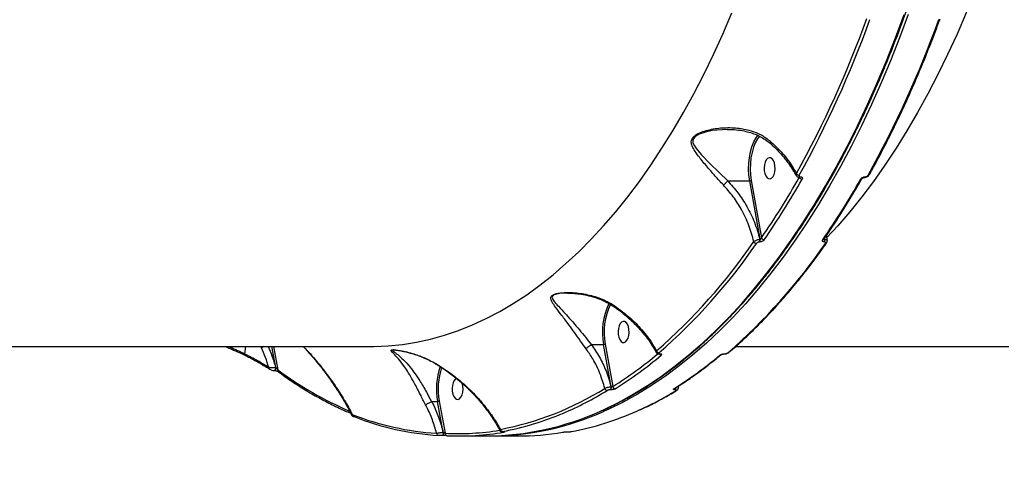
# Model space of a CAD drawing. Header units: millimetres. Extents: x -7735 to 7893, y -6545 to 6034.
# Drawn here: x 3101.2 to 3517.7, y -172.3 to 22.8 of the extents above; entities that cross this region are included whole.
import ezdxf

# ---------------------------------------------------------------- set-up
doc = ezdxf.new("R2010")
doc.units = ezdxf.units.MM
for name, color, linetype in [('DIKOM_ОБЪЕКТ', 7, 'Continuous'), ('DIKOM_РАЗМЕР_ЗОНА', 7, 'Continuous'), ('DIKOM_РАЗМЕР_ОБЪЕКТА', 7, 'Continuous')]:
    doc.layers.add(name, color=color, linetype=linetype)
doc.styles.add('style1', font='arial.ttf', dxfattribs={"width": 0.8})
doc.dimstyles.new('1-50', dxfattribs={"dimtxt": 300, "dimasz": 200, "dimexe": 100, "dimexo": 0, "dimgap": 100, "dimtad": 1, "dimtxsty": 'style1', "dimcen": 200, "dimclrd": 7, "dimclre": 7, "dimclrt": 7, "dimadec": 1, "dimazin": 2, "dimtfac": 1, "dimtmove": 0, "dimatfit": 2, "dimfxl": 0, "dimlwd": 25, "dimlwe": 18, "dimarcsym": 0})

# ---------------------------------------------------------------- blocks, each defined once
blk = doc.blocks.new('*D0')
at = {"layer": 'Defpoints', "color": 0, "transparency": 16777216}
for p in [(5893.22, 882.1), (-4595.74, 266.13), (5893.22, -5840.17)]:
    blk.add_point(p, dxfattribs=at)
at = {"layer": 'DIKOM_РАЗМЕР_ОБЪЕКТА', "color": 7, "lineweight": 18, "transparency": 16777216}
for p, q in [((5893.22, 882.1), (5893.22, -5940.17)), ((-4595.74, 266.13), (-4595.74, -5940.17))]:
    blk.add_line(p, q, dxfattribs=at)
at = {"layer": 'DIKOM_РАЗМЕР_ОБЪЕКТА', "color": 7, "lineweight": 25, "transparency": 16777216}
blk.add_line((-4395.74, -5840.17), (5693.22, -5840.17), dxfattribs=at)
at = {"layer": 'DIKOM_РАЗМЕР_ОБЪЕКТА', "color": 7, "transparency": 16777216}
for points in [[(-4395.74, -5806.84), (-4395.74, -5873.51), (-4595.74, -5840.17)], [(5693.22, -5806.84), (5693.22, -5873.51), (5893.22, -5840.17)]]:
    blk.add_solid(points, dxfattribs=at)
at = {"layer": 'DIKOM_РАЗМЕР_ОБЪЕКТА', "color": 7, "transparency": 16777216, "insert": (648.74, -5587), "char_height": 300, "attachment_point": 5, "style": 'style1'}
blk.add_mtext('10450', dxfattribs=at)
blk = doc.blocks.new('*D3')
at = {"layer": 'Defpoints', "color": 0, "transparency": 16777216}
for p in [(-6112.56, 266.13), (7893.22, 266.13), (7893.22, -6445.11)]:
    blk.add_point(p, dxfattribs=at)
at = {"layer": 'DIKOM_РАЗМЕР_ЗОНА', "color": 7, "lineweight": 18, "transparency": 16777216}
for p, q in [((-6112.56, 266.13), (-6112.56, -6545.11)), ((7893.22, 266.13), (7893.22, -6545.11))]:
    blk.add_line(p, q, dxfattribs=at)
at = {"layer": 'DIKOM_РАЗМЕР_ЗОНА', "color": 7, "lineweight": 25, "transparency": 16777216}
blk.add_line((-5912.56, -6445.11), (7693.22, -6445.11), dxfattribs=at)
at = {"layer": 'DIKOM_РАЗМЕР_ЗОНА', "color": 7, "transparency": 16777216}
for points in [[(-5912.56, -6411.77), (-5912.56, -6478.44), (-6112.56, -6445.11)], [(7693.22, -6411.77), (7693.22, -6478.44), (7893.22, -6445.11)]]:
    blk.add_solid(points, dxfattribs=at)
at = {"layer": 'DIKOM_РАЗМЕР_ЗОНА', "color": 7, "transparency": 16777216, "insert": (890.33, -6191.83), "char_height": 300, "attachment_point": 5, "style": 'style1'}
blk.add_mtext('13950', dxfattribs=at)

msp = doc.modelspace()

# ---------------------------------------------------------------- linework, layer by layer
at = {"layer": 'DIKOM_ОБЪЕКТ', "color": 7, "linetype": 'Continuous', "lineweight": 15}
for p, q in [((3413.957, -26.987), (3414.463, -26.32)), ((3401.611, -45.645), (3410.944, -45.645)), ((3415.352, -70.446), (3410.944, -45.645)), ((3411.616, -45.482), (3415.944, -69.835)), ((3432.095, -44.165), (3432.142, -44.165)), ((3432.443, -43.903), (3432.49, -43.903)), ((3459.572, -44.165), (3459.619, -44.165)), ((3459.919, -43.903), (3459.966, -43.903)), ((3415.283, -70.446), (3415.352, -70.446)), ((3442.713, -70.063), (3442.781, -70.446)), ((3442.781, -70.446), (3442.85, -70.446)), ((3442.85, -70.446), (3442.83, -69.891)), ((3415.171, -71.576), (3415.103, -71.576)), ((3442.669, -71.576), (3442.6, -71.576)), ((2988.49, -115.875), (3250.6, -115.875)), ((3196.985, -115.875), (3196.614, -118.96)), ((3203.797, -116.445), (3203.541, -115.875)), ((3209.806, -124.787), (3208.197, -115.875)), ((3208.899, -115.875), (3210.693, -125.816)), ((3343.74, -115.104), (3348.981, -115.104)), ((3352.207, -132.986), (3348.981, -115.104)), ((3349.653, -114.941), (3352.886, -132.861)), ((3405.073, -115.875), (3667.184, -115.875)), ((3196.79, -119.642), (3196.8, -119.647)), ((3372.605, -119.068), (3372.674, -119.068)), ((3372.811, -118.985), (3372.879, -118.985)), ((3400.103, -119.068), (3400.171, -119.068)), ((3400.309, -118.985), (3400.377, -118.985)), ((3209.725, -124.787), (3209.806, -124.787)), ((3209.239, -126.118), (3209.32, -126.118)), ((3352.16, -132.986), (3352.207, -132.986)), ((3380.738, -133.353), (3380.673, -132.725)), ((3351.877, -134.27), (3351.829, -134.27)), ((3379.133, -133.707), (3379.131, -133.709)), ((3379.353, -134.27), (3379.306, -134.27)), ((3275.981, -139.229), (3275.987, -139.227)), ((3275.987, -139.227), (3278.52, -139.227)), ((3280.927, -152.371), (3278.52, -139.227)), ((3279.192, -139.062), (3281.698, -152.749)), ((3280.413, -153.706), (3280.399, -153.706)), ((3280.413, -153.706), (3280.441, -153.706)), ((3280.441, -153.706), (3280.427, -153.706)), ((3280.899, -152.371), (3280.927, -152.371)), ((3287.844, -153.875), (3299.416, -153.875)), ((3301.13, -153.875), (3312.702, -153.875)), ((3306.22, -152.116), (3306.267, -152.112)), ((3306.22, -152.116), (3306.308, -152.116)), ((3306.267, -152.112), (3306.355, -152.112)), ((3306.308, -152.116), (3306.355, -152.112)), ((3333.738, -152.116), (3333.785, -152.112)), ((3333.738, -152.116), (3333.826, -152.116)), ((3333.785, -152.112), (3333.873, -152.112)), ((3333.826, -152.116), (3333.873, -152.112))]:
    msp.add_line(p, q, dxfattribs=at)
at = {"layer": 'DIKOM_ОБЪЕКТ', "color": 7, "linetype": 'Continuous', "lineweight": 15, "flags": 128}
for points in [[(3519.832, 73.456), (3516.727, 63.486), (3513.467, 53.704), (3510.054, 44.12), (3506.492, 34.743), (3502.785, 25.58), (3498.935, 16.642), (3494.947, 7.935), (3490.824, -0.531), (3486.57, -8.749), (3482.189, -16.711), (3477.685, -24.41), (3473.062, -31.839), (3468.324, -38.991), (3463.477, -45.859), (3458.523, -52.436), (3453.469, -58.717), (3448.318, -64.696), (3443.755, -69.656)], [(3250.6, -115.875), (3251.595, -115.87), (3257.594, -115.633), (3263.588, -115.042), (3269.569, -114.095), (3275.532, -112.795), (3281.473, -111.142), (3287.384, -109.139), (3293.262, -106.786), (3299.099, -104.087), (3304.892, -101.042), (3310.634, -97.657), (3316.32, -93.933), (3321.945, -89.874), (3327.504, -85.483), (3332.991, -80.766), (3338.402, -75.726), (3343.73, -70.368), (3348.973, -64.696), (3354.123, -58.717), (3359.178, -52.436), (3364.131, -45.859), (3368.979, -38.991), (3373.716, -31.839), (3378.339, -24.41), (3382.843, -16.711), (3387.225, -8.749), (3391.479, -0.531), (3395.602, 7.935), (3399.59, 16.642), (3403.439, 25.58)], [(3347.604, -143.321), (3349.441, -142.489), (3355.527, -139.499), (3361.566, -136.166), (3367.552, -132.495), (3373.481, -128.488), (3379.348, -124.149), (3385.147, -119.481), (3390.874, -114.489), (3396.524, -109.175), (3402.092, -103.546), (3407.574, -97.605), (3412.965, -91.358), (3418.26, -84.81), (3423.454, -77.966), (3428.545, -70.833), (3433.526, -63.416), (3438.395, -55.721), (3443.147, -47.755), (3447.777, -39.524), (3452.283, -31.037), (3456.66, -22.299), (3460.905, -13.318), (3465.013, -4.101), (3468.982, 5.343), (3472.808, 15.006), (3476.488, 24.881)], [(3478.203, 24.881), (3474.522, 15.006), (3470.696, 5.343), (3466.727, -4.101), (3462.619, -13.318), (3458.374, -22.299), (3453.998, -31.037), (3449.492, -39.524), (3444.861, -47.755), (3440.11, -55.721), (3435.241, -63.416), (3430.259, -70.833), (3425.169, -77.966), (3419.974, -84.81), (3414.679, -91.358), (3409.288, -97.605), (3403.807, -103.546), (3398.238, -109.175), (3392.588, -114.489), (3386.861, -119.481), (3381.062, -124.149), (3375.195, -128.488), (3369.267, -132.495), (3363.28, -136.166), (3357.242, -139.499), (3351.156, -142.489), (3349.257, -143.348)], [(3401.37, -23.796), (3395.025, -24.323), (3392.2, -24.926), (3389.466, -25.872), (3387.629, -27.017), (3387.338, -27.321), (3386.86, -28.178), (3386.8, -28.442), (3386.891, -29.575), (3387.467, -30.839), (3388.323, -32.084), (3390.308, -34.404), (3393.908, -38.125), (3397.996, -42.163), (3401.609, -45.645), (3401.609, -45.646), (3401.609, -45.646)], [(3410.944, -45.645), (3410.618, -43.203), (3410.487, -40.693), (3410.555, -38.173), (3410.82, -35.703), (3411.276, -33.34), (3411.912, -31.14), (3412.713, -29.154), (3413.661, -27.428), (3413.957, -26.987)], [(3415.095, -26.663), (3414.251, -27.818), (3413.331, -29.491), (3412.554, -31.417), (3411.938, -33.551), (3411.496, -35.842), (3411.239, -38.237), (3411.173, -40.68), (3411.3, -43.114), (3411.616, -45.482)], [(3417.404, -42.542), (3417.812, -43.549), (3418.349, -44.292), (3418.972, -44.711), (3419.631, -44.772), (3420.273, -44.47), (3420.844, -43.83), (3421.299, -42.903), (3421.601, -41.764), (3421.726, -40.507), (3421.663, -39.232), (3421.418, -38.042), (3421.01, -37.036), (3420.473, -36.293), (3419.85, -35.874), (3419.191, -35.813), (3418.55, -36.115), (3417.978, -36.755), (3417.523, -37.682), (3417.221, -38.821), (3417.096, -40.078), (3417.159, -41.353), (3417.404, -42.542)], [(3355.441, -112.002), (3355.849, -113.009), (3356.386, -113.752), (3357.01, -114.17), (3357.669, -114.231), (3358.31, -113.929), (3358.881, -113.289), (3359.336, -112.362), (3359.639, -111.224), (3359.763, -109.966), (3359.701, -108.691), (3359.456, -107.502), (3359.048, -106.495), (3358.51, -105.752), (3357.887, -105.333), (3357.228, -105.272), (3356.587, -105.574), (3356.016, -106.215), (3355.561, -107.141), (3355.258, -108.28), (3355.133, -109.538), (3355.196, -110.813), (3355.441, -112.002)], [(3209.725, -124.787), (3209.754, -125.065), (3209.741, -125.347), (3209.687, -125.611), (3209.598, -125.835), (3209.48, -126.002), (3209.343, -126.097), (3209.236, -126.118)], [(3209.806, -124.787), (3209.834, -125.065), (3209.821, -125.347), (3209.768, -125.611), (3209.679, -125.835), (3209.561, -126.002), (3209.424, -126.097), (3209.323, -126.118)], [(3207.087, -125.447), (3207.09, -125.449), (3207.129, -125.478)], [(3286.54, -129.459), (3286.126, -129.697), (3285.554, -130.337), (3285.099, -131.264), (3284.797, -132.403), (3284.672, -133.661), (3284.735, -134.936), (3284.98, -136.125)], [(3284.98, -136.125), (3285.388, -137.131), (3285.925, -137.874), (3286.548, -138.293), (3287.207, -138.354), (3287.848, -138.052), (3288.42, -137.412), (3288.875, -136.485), (3289.177, -135.347), (3289.302, -134.089), (3289.239, -132.814), (3288.994, -131.625), (3288.959, -131.509)], [(3242.819, -145.613), (3242.922, -145.644), (3243.079, -145.661)], [(3280.899, -152.371), (3280.926, -152.607), (3280.923, -152.849), (3280.89, -153.083), (3280.83, -153.294), (3280.745, -153.472), (3280.64, -153.604), (3280.523, -153.683), (3280.413, -153.706)], [(3280.927, -152.371), (3280.954, -152.607), (3280.951, -152.849), (3280.919, -153.083), (3280.858, -153.294), (3280.773, -153.472), (3280.669, -153.604), (3280.551, -153.683), (3280.441, -153.706)]]:
    msp.add_lwpolyline(points, dxfattribs=at)
at = {"layer": 'DIKOM_ОБЪЕКТ', "color": 7, "linetype": 'Continuous', "lineweight": 15}
for centre, radius, start, end in [((3034.024, 177.49), 453.689, 330.98856, 340.13035), ((3034.354, 177.28), 454.66, 330.98834, 340.13076), ((3063.6, 177.28), 454.66, 330.98834, 340.13076), ((3491.271, 23.274), 0.527, 261.65022, 327.17772), ((3410.959, -44.242), 1.404, 269.37762, 297.90324), ((3133.776, 124.579), 342.659, 325.43323, 330.49601), ((3134.231, 124.264), 343.52, 325.43343, 330.49558), ((3432.009, -41.788), 1.437, 211.63494, 268.17145), ((3433.243, -43.504), 1.413, 208.39147, 268.38739), ((3432.046, -43.739), 0.43, 277.47231, 337.48362), ((3432.097, -43.742), 0.425, 275.61584, 337.71734), ((3159.197, 124.194), 343.391, 325.43288, 330.49691), ((3458.113, -44.347), 0.571, 264.77591, 325.67549), ((3459.525, -43.741), 0.426, 275.77504, 337.63419), ((3459.572, -43.741), 0.427, 276.33684, 337.63995), ((3461.261, -42.655), 0.572, 264.84868, 325.67996), ((3413.704, -70.773), 1.613, 330.14454, 11.71026), ((3413.773, -70.773), 1.612, 330.12302, 11.70821), ((3417.163, -69.311), 1.326, 203.2414, 267.67887), ((3442.004, -70.033), 0.604, 266.49876, 322.24661), ((3441.203, -70.773), 1.612, 330.12302, 11.70821), ((3441.269, -70.773), 1.614, 330.14548, 11.68575), ((3210.896, 67.024), 244.737, 310.98472, 325.54476), ((3211.583, 66.587), 245.285, 310.98491, 325.54457), ((3240.83, 66.587), 245.285, 310.98491, 325.54457), ((3413.895, -70.858), 1.33, 205.95597, 267.49924), ((3443.123, -71.589), 0.599, 266.2265, 322.32836), ((3376.174, -109.75), 27.715, 154.22287, 191.13979), ((3375.972, -109.75), 26.826, 154.015, 191.15697), ((3208.826, -124.131), 9.185, 115.97911, 123.1946), ((3197.213, -119.169), 0.634, 160.80725, 228.15616), ((3261.384, 13.359), 172.49, 302.03786, 309.88656), ((3262.054, 12.941), 173.126, 302.04055, 310.03566), ((3372.532, -117.41), 1.166, 195.6575, 266.23961), ((3373.478, -118.491), 1.122, 210.46881, 266.9981), ((3372.597, -118.752), 0.317, 273.30418, 312.55452), ((3372.667, -118.754), 0.314, 270.29334, 312.65833), ((3286.926, 12.922), 173.102, 302.04, 310.03621), ((3398.29, -118.938), 0.673, 268.96914, 309.88374), ((3400.096, -118.754), 0.314, 270.50963, 312.67425), ((3400.163, -118.753), 0.316, 272.08177, 312.5809), ((3401.716, -117.906), 0.668, 268.79176, 309.77925), ((3207.591, -124.885), 0.754, 168.79931, 228.08171), ((3307.23, -133.869), 29.206, 161.0238, 190.57205), ((3307.651, -133.908), 28.923, 161.63693, 190.26639), ((3211.452, -126.013), 0.784, 165.43259, 231.03018), ((3300.294, -5.114), 150.323, 233.41235, 246.83395), ((3350.867, -133.337), 1.34, 315.90991, 15.20347), ((3350.914, -133.337), 1.34, 315.91644, 15.2169), ((3353.985, -132.707), 1.109, 187.97723, 265.64786), ((3280.423, -22.878), 130.565, 280.9187, 301.93007), ((3275.847, -12.82), 142.803, 293.10784, 301.50594), ((3350.555, -133.476), 1.099, 191.12607, 265.77925), ((3304.685, -12.079), 143.649, 293.98515, 301.49041), ((3378.765, -133.119), 0.694, 269.41821, 301.65106), ((3378.554, -133.448), 1.114, 312.48007, 4.09266), ((3378.592, -133.441), 1.125, 312.57471, 5.19003), ((3379.727, -133.875), 0.697, 269.49297, 301.23476), ((3243.152, -144.844), 0.838, 173.75661, 246.58942), ((3285.588, -35.149), 117.836, 248.45683, 266.36142), ((3286.444, -35.816), 118.095, 248.45673, 266.36136), ((3298.761, -35.594), 118.282, 270.31749, 294.38988), ((3300.576, -36.016), 117.856, 269.85261, 294.39689), ((3283.499, -31.116), 122.972, 280.56866, 293.17431), ((3312.498, -30.223), 123.895, 280.6053, 294.09477), ((3279.016, -152.769), 0.907, 178.61158, 265.78532), ((3282.617, -152.829), 0.923, 175.04193, 265.33576), ((3286.981, -41.056), 111.818, 267.29164, 279.1856), ((3287.838, -41.728), 112.146, 267.29337, 279.67591), ((3306.131, -151.027), 0.978, 183.07766, 265.48223), ((3306.695, -151.475), 0.803, 234.78902, 269.39732), ((3312.66, -41.379), 112.495, 270.02155, 279.6641)]:
    msp.add_arc(centre, radius, start, end, dxfattribs=at)
for points, knots in [([(3347.892, -143.228), (3348.451, -142.99), (3350.948, -141.925), (3355.345, -139.724), (3361.078, -136.62), (3366.761, -133.188), (3372.395, -129.462), (3377.973, -125.436), (3383.493, -121.116), (3388.948, -116.503), (3394.336, -111.602), (3399.652, -106.417), (3404.892, -100.951), (3410.053, -95.208), (3415.129, -89.193), (3420.118, -82.912), (3425.016, -76.367), (3429.819, -69.565), (3434.522, -62.51), (3439.125, -55.208), (3443.621, -47.664), (3448.008, -39.885), (3452.284, -31.876), (3456.443, -23.643), (3460.485, -15.192), (3464.405, -6.529), (3468.201, 2.338), (3471.869, 11.403), (3475.408, 20.66), (3478.814, 30.101), (3482.085, 39.719), (3485.219, 49.507), (3488.213, 59.458), (3491.065, 69.564), (3493.772, 79.818), (3496.334, 90.212), (3498.748, 100.738), (3501.012, 111.388), (3503.124, 122.154), (3505.083, 133.029), (3506.888, 144.003), (3508.537, 155.069), (3510.029, 166.218), (3511.362, 177.443), (3512.536, 188.734), (3513.55, 200.083), (3514.403, 211.482), (3515.096, 222.922), (3515.625, 234.394), (3515.991, 245.89), (3516.18, 256.137), (3516.206, 262.55), (3516.216, 265.124)], [0, 0, 0, 0, 0.0058768, 0.0262676, 0.0466644, 0.067067, 0.0874749, 0.1078876, 0.128305, 0.148726, 0.1691503, 0.1895772, 0.2100064, 0.2304375, 0.2508696, 0.2713031, 0.291737, 0.3121714, 0.332606, 0.3530406, 0.3734749, 0.393909, 0.4143428, 0.4347759, 0.4552087, 0.4756411, 0.4960729, 0.5165039, 0.5369346, 0.5573646, 0.5777942, 0.5982231, 0.6186517, 0.6390796, 0.6595072, 0.6799343, 0.700361, 0.7207873, 0.7412133, 0.7616388, 0.7820642, 0.8024891, 0.8229139, 0.8433384, 0.8637627, 0.8841868, 0.9046108, 0.9250347, 0.9454585, 0.9658821, 0.9863058, 1, 1, 1, 1]), ([(3461.733, -42.977), (3462.498, -41.602), (3464.715, -37.614), (3468.299, -30.837), (3472.445, -22.578), (3476.471, -14.1), (3480.375, -5.411), (3484.156, 3.481), (3487.743, 12.413), (3490.233, 18.959), (3491.518, 22.455), (3491.713, 22.988)], [0, 0, 0, 0, 0.0688511, 0.1996782, 0.3305047, 0.4613287, 0.5921484, 0.7229662, 0.8537785, 0.9777042, 1, 1, 1, 1]), ([(3399.79, -47.364), (3398.622, -46.099), (3396.076, -43.343), (3392.491, -39.211), (3389.508, -35.586), (3387.626, -32.942), (3386.657, -31.173), (3386.185, -29.826), (3386.148, -28.477), (3386.628, -27.491), (3387.56, -26.473), (3389.166, -25.44), (3391.786, -24.452), (3395.741, -23.471), (3400.986, -22.906), (3406.706, -23.217), (3411.688, -24.355), (3416.002, -26.03), (3418.517, -27.925), (3419.825, -28.911)], [0, 0, 0, 0, 0.0790172, 0.1721774, 0.2680573, 0.3287283, 0.3610583, 0.3938983, 0.4223314, 0.4513187, 0.4599437, 0.498993, 0.5446049, 0.5914332, 0.6876212, 0.7865809, 0.8546774, 0.9244458, 1, 1, 1, 1]), ([(3401.579, -23.805), (3401.523, -23.798), (3401.454, -23.788), (3401.384, -23.795), (3401.37, -23.796)], [0, 0, 0, 0, 0.80696969, 1, 1, 1, 1]), ([(3401.373, -23.81), (3401.543, -23.804), (3402.871, -23.75), (3405.306, -23.939), (3408.444, -24.399), (3411.323, -25.133), (3413.944, -26.109), (3416.414, -27.389), (3418.286, -28.59), (3419.241, -29.458), (3419.528, -29.719)], [0, 0, 0, 0, 0.0258584, 0.2024517, 0.3716274, 0.5109686, 0.6584557, 0.8023925, 0.940537, 1, 1, 1, 1]), ([(3419.611, -29.63), (3419.589, -29.597), (3419.539, -29.523), (3419.631, -29.266), (3419.749, -29.039), (3419.81, -28.937), (3419.825, -28.911)], [0, 0, 0, 0, 0.3249836, 0.7217351, 0.9289383, 1, 1, 1, 1]), ([(3419.825, -28.911), (3421.363, -30.358), (3423.867, -32.714), (3426.784, -36.256), (3428.995, -39.339), (3430.182, -41.461), (3430.785, -42.542)], [0, 0, 0, 0, 0.3422227, 0.5572673, 0.7746057, 1, 1, 1, 1]), ([(3419.571, -29.668), (3419.982, -30.025), (3421.258, -31.136), (3423.216, -33.129), (3425.436, -35.621), (3427.436, -38.204), (3429.205, -40.804), (3430.169, -42.546), (3430.64, -43.397)], [0, 0, 0, 0, 0.0863188, 0.2685909, 0.45231, 0.6371312, 0.8225951, 1, 1, 1, 1]), ([(3399.79, -47.364), (3399.838, -47.327), (3399.976, -47.22), (3400.284, -46.963), (3400.722, -46.567), (3401.213, -46.084), (3401.477, -45.792), (3401.609, -45.646)], [0, 0, 0, 0, 0.0873133, 0.2536185, 0.5024203, 0.751204, 1, 1, 1, 1]), ([(3401.609, -45.646), (3401.61, -45.646), (3401.61, -45.645), (3401.611, -45.645), (3401.611, -45.645), (3401.611, -45.645)], [0, 0, 0, 0, 0.4033545, 0.8978471, 1, 1, 1, 1]), ([(3401.611, -45.645), (3403.098, -47.309), (3406.107, -50.678), (3409.922, -56.627), (3413.196, -63.245), (3414.581, -68.024), (3415.283, -70.446)], [0, 0, 0, 0, 0.2328909, 0.4712973, 0.7319739, 1, 1, 1, 1]), ([(3430.682, -43.37), (3430.679, -43.366), (3430.592, -43.269), (3430.593, -42.98), (3430.721, -42.688), (3430.785, -42.542)], [0, 0, 0, 0, 0.0192581, 0.5094547, 1, 1, 1, 1]), ([(3430.713, -43.383), (3430.774, -43.498), (3430.914, -43.761), (3431.317, -44.016), (3431.726, -44.161), (3432, -44.148), (3432.1, -44.144)], [0, 0, 0, 0, 0.2287291, 0.5240065, 0.8250082, 1, 1, 1, 1]), ([(3431.963, -43.224), (3431.93, -43.301), (3431.863, -43.453), (3431.897, -43.656), (3432.029, -43.81), (3432.225, -43.892), (3432.381, -43.9), (3432.443, -43.903)], [0, 0, 0, 0, 0.214264, 0.4283994, 0.6429287, 0.8577662, 1, 1, 1, 1]), ([(3432.139, -44.167), (3432.164, -44.167), (3432.219, -44.169), (3432.219, -44.171), (3432.219, -44.171)], [0, 0, 0, 0, 0.4409655, 1, 1, 1, 1]), ([(3432.49, -43.903), (3432.582, -43.908), (3432.814, -43.921), (3433.107, -44.042), (3433.303, -44.272), (3433.354, -44.575), (3433.253, -44.802), (3433.203, -44.916)], [0, 0, 0, 0, 0.1408222, 0.3553221, 0.570031, 0.7849722, 1, 1, 1, 1]), ([(3442.482, -70.403), (3443.315, -69.186), (3445.732, -65.658), (3449.654, -59.621), (3454.199, -52.276), (3457.13, -47.192), (3458.584, -44.669)], [0, 0, 0, 0, 0.1499018, 0.4347211, 0.7195446, 1, 1, 1, 1]), ([(3458.061, -44.916), (3458.139, -44.802), (3458.297, -44.575), (3458.69, -44.272), (3459.146, -44.042), (3459.576, -43.921), (3459.822, -43.908), (3459.919, -43.903)], [0, 0, 0, 0, 0.2150556, 0.4299576, 0.6446625, 0.8592271, 1, 1, 1, 1]), ([(3458.586, -44.666), (3458.586, -44.666), (3458.588, -44.663), (3458.626, -44.605), (3458.715, -44.515), (3458.862, -44.4), (3459.059, -44.29), (3459.269, -44.211), (3459.455, -44.169), (3459.533, -44.168), (3459.569, -44.167)], [0, 0, 0, 0, 0.018702, 0.1420389, 0.2654853, 0.4099769, 0.5679773, 0.7307262, 0.8740734, 1, 1, 1, 1]), ([(3459.618, -44.165), (3459.618, -44.165), (3459.837, -44.194), (3460.322, -44.078), (3461.014, -43.769), (3461.512, -43.365), (3461.667, -43.053), (3461.71, -42.967)], [0, 0, 0, 0, 0.0005896, 0.2706239, 0.5683498, 0.8807628, 1, 1, 1, 1]), ([(3459.966, -43.903), (3460.032, -43.9), (3460.198, -43.892), (3460.486, -43.81), (3460.791, -43.656), (3461.053, -43.453), (3461.157, -43.301), (3461.21, -43.224)], [0, 0, 0, 0, 0.14231828, 0.35706595, 0.57158694, 0.78576986, 1, 1, 1, 1]), ([(3412.699, -71.44), (3412.065, -69.139), (3410.779, -64.471), (3407.711, -58.072), (3404.069, -52.253), (3401.227, -49.006), (3399.79, -47.364)], [0, 0, 0, 0, 0.26256607, 0.53266505, 0.76364465, 1, 1, 1, 1]), ([(3412.699, -71.44), (3412.792, -71.357), (3413.001, -71.173), (3413.484, -70.903), (3414.077, -70.667), (3414.709, -70.498), (3415.092, -70.463), (3415.283, -70.446)], [0, 0, 0, 0, 0.170027, 0.3808323, 0.5867008, 0.7931189, 1, 1, 1, 1]), ([(3417.109, -70.636), (3417.042, -70.72), (3416.893, -70.907), (3416.535, -71.173), (3416.089, -71.397), (3415.61, -71.547), (3415.318, -71.567), (3415.171, -71.576)], [0, 0, 0, 0, 0.1741793, 0.3896051, 0.5958149, 0.7978185, 1, 1, 1, 1]), ([(3415.352, -70.446), (3415.392, -70.442), (3415.44, -70.437), (3415.541, -70.398), (3415.654, -70.325), (3415.788, -70.178), (3415.889, -70.008), (3415.927, -69.889), (3415.944, -69.835)], [0, 0, 0, 0, 0.1444425, 0.175551, 0.362493, 0.5709626, 0.8046722, 1, 1, 1, 1]), ([(3442.6, -71.576), (3442.528, -71.574), (3442.314, -71.565), (3442.023, -71.468), (3441.822, -71.257), (3441.785, -70.966), (3441.906, -70.746), (3441.967, -70.636)], [0, 0, 0, 0, 0.1082657, 0.3204527, 0.5430414, 0.7715505, 1, 1, 1, 1]), ([(3442.481, -70.402), (3442.477, -70.408), (3442.472, -70.415), (3442.482, -70.403), (3442.482, -70.403)], [0, 0, 0, 0, 0.9760195, 1, 1, 1, 1]), ([(3442.592, -70.367), (3442.592, -70.367), (3442.592, -70.405), (3442.657, -70.417), (3442.719, -70.442), (3442.756, -70.445), (3442.781, -70.446)], [0, 0, 0, 0, 0.0008089, 0.511861, 0.6716194, 1, 1, 1, 1]), ([(3442.85, -70.446), (3442.948, -70.453), (3443.231, -70.473), (3443.598, -70.589), (3443.847, -70.771), (3443.844, -70.922), (3443.843, -70.975)], [0, 0, 0, 0, 0.16996758, 0.48965469, 0.82333419, 1, 1, 1, 1]), ([(3443.902, -70.968), (3443.829, -70.451), (3443.719, -69.664), (3443.699, -68.89), (3443.693, -68.625)], [0, 0, 0, 0, 0.6569398, 1, 1, 1, 1]), ([(3402.143, -118.42), (3403.098, -117.598), (3405.867, -115.215), (3410.396, -111.051), (3415.705, -105.838), (3420.937, -100.34), (3426.088, -94.568), (3431.156, -88.525), (3436.134, -82.211), (3440.273, -76.659), (3442.735, -73.174), (3443.597, -71.954)], [0, 0, 0, 0, 0.0652909, 0.1892538, 0.313229, 0.4372172, 0.5612159, 0.6852229, 0.8092359, 0.9332532, 1, 1, 1, 1]), ([(3415.103, -71.576), (3415.007, -71.583), (3414.814, -71.595), (3414.499, -71.694), (3414.209, -71.84), (3413.977, -72.012), (3413.88, -72.132), (3413.837, -72.186)], [0, 0, 0, 0, 0.2039729, 0.408059, 0.613645, 0.8265674, 1, 1, 1, 1]), ([(3443.083, -72.186), (3443.123, -72.115), (3443.203, -71.972), (3443.18, -71.783), (3443.048, -71.647), (3442.858, -71.584), (3442.718, -71.578), (3442.669, -71.576)], [0, 0, 0, 0, 0.2287755, 0.4578466, 0.6785094, 0.8883531, 1, 1, 1, 1]), ([(3443.585, -71.947), (3443.622, -71.899), (3443.767, -71.715), (3443.89, -71.373), (3443.864, -71.083), (3443.854, -70.97)], [0, 0, 0, 0, 0.1750196, 0.6785307, 1, 1, 1, 1]), ([(3341.461, -116.755), (3340.695, -115.697), (3339.051, -113.426), (3336.637, -110.036), (3333.957, -106.35), (3331.179, -102.657), (3328.757, -99.53), (3327.268, -97.431), (3326.609, -96.091), (3326.453, -95.174), (3326.763, -94.566), (3327.301, -94.094), (3328.196, -93.632), (3330.212, -93.177), (3332.908, -92.964), (3336.999, -93.038), (3342.275, -93.768), (3347.372, -95.354), (3351.235, -97.157), (3352.987, -98.279), (3353.867, -98.842)], [0, 0, 0, 0, 0.059056, 0.126771, 0.1965292, 0.2899973, 0.3861939, 0.4527693, 0.486432, 0.5209069, 0.5489147, 0.5542502, 0.5800474, 0.6152133, 0.6617356, 0.7094928, 0.8061411, 0.9056041, 0.9525533, 1, 1, 1, 1]), ([(3333.626, -93.265), (3333.501, -93.261), (3332.381, -93.225), (3330.593, -93.374), (3328.599, -93.752), (3327.754, -94.17), (3327.288, -94.593), (3327.08, -95.145), (3327.381, -95.971), (3328.236, -97.191), (3329.987, -99.096), (3332.723, -101.963), (3335.755, -105.344), (3338.68, -108.79), (3341.194, -111.962), (3342.993, -114.083), (3343.734, -115.105), (3343.734, -115.106)], [0, 0, 0, 0, 0.0088797, 0.0797156, 0.1297444, 0.1653011, 0.1726458, 0.2117011, 0.2605753, 0.3113933, 0.4118194, 0.5550064, 0.7015845, 0.8051244, 0.9110694, 0.9999523, 1, 1, 1, 1]), ([(3333.626, -93.262), (3334.138, -93.265), (3335.581, -93.271), (3338.083, -93.491), (3341.157, -93.985), (3344.284, -94.761), (3347.389, -95.816), (3350.217, -97.105), (3352.346, -98.276), (3353.405, -99.05), (3353.699, -99.264)], [0, 0, 0, 0, 0.0739583, 0.2082628, 0.3566749, 0.5135042, 0.6609088, 0.8171147, 0.9492137, 1, 1, 1, 1]), ([(3353.706, -99.256), (3354.208, -99.602), (3355.703, -100.633), (3358.047, -102.514), (3360.728, -104.873), (3363.233, -107.363), (3365.541, -109.948), (3367.642, -112.608), (3369.487, -115.32), (3370.682, -117.258), (3371.188, -118.284), (3371.242, -118.392)], [0, 0, 0, 0, 0.06540475, 0.19495116, 0.32553954, 0.45697435, 0.58880743, 0.72035436, 0.8523215, 0.98441906, 1, 1, 1, 1]), ([(3353.729, -99.225), (3353.722, -99.204), (3353.711, -99.167), (3353.785, -98.999), (3353.846, -98.883), (3353.867, -98.842)], [0, 0, 0, 0, 0.4597543, 0.8139888, 1, 1, 1, 1]), ([(3353.867, -98.842), (3355.647, -100.15), (3359.251, -102.797), (3363.371, -106.775), (3366.661, -110.537), (3369.251, -113.995), (3370.687, -116.476), (3371.409, -117.725)], [0, 0, 0, 0, 0.2398756, 0.48587253, 0.63942276, 0.81854471, 1, 1, 1, 1]), ([(3188.23, -115.875), (3188.979, -116.183), (3189.935, -116.576), (3192.032, -117.433), (3194.163, -118.389), (3195.986, -119.265), (3196.796, -119.654)], [0, 0, 0, 0, 0.2502797, 0.3195742, 0.6975547, 1, 1, 1, 1]), ([(3189.688, -115.875), (3189.96, -115.981), (3192.467, -116.958), (3194.659, -118.016), (3196.614, -118.96)], [0, 0, 0, 0, 0.1084325, 1, 1, 1, 1]), ([(3206.85, -124.739), (3206.436, -123.343), (3205.603, -120.535), (3204.401, -117.813), (3203.797, -116.445)], [0, 0, 0, 0, 0.4974069, 1, 1, 1, 1]), ([(3206.597, -115.875), (3207.178, -117.215), (3208.445, -120.136), (3209.276, -123.154), (3209.725, -124.787)], [0, 0, 0, 0, 0.4588356, 1, 1, 1, 1]), ([(3221.426, -115.875), (3222.081, -116.566), (3223.903, -118.489), (3226.722, -121.791), (3229.942, -125.817), (3233.083, -130.082), (3236.077, -134.498), (3238.816, -138.975), (3240.786, -142.456), (3241.748, -144.441), (3241.99, -144.942)], [0, 0, 0, 0, 0.0755218, 0.2101041, 0.3503659, 0.4970339, 0.6499597, 0.8009024, 0.9497573, 1, 1, 1, 1]), ([(3221.482, -115.875), (3222.075, -116.476), (3224.489, -118.924), (3228.298, -123.462), (3232.923, -129.426), (3236.396, -134.542), (3239.573, -139.65), (3241.227, -142.724), (3242.318, -144.752)], [0, 0, 0, 0, 0.0665716, 0.270813, 0.4801287, 0.6894553, 0.7951242, 1, 1, 1, 1]), ([(3341.461, -116.755), (3341.481, -116.742), (3341.557, -116.691), (3341.775, -116.541), (3342.175, -116.259), (3342.715, -115.868), (3343.268, -115.46), (3343.579, -115.224), (3343.734, -115.106)], [0, 0, 0, 0, 0.0381016, 0.1492041, 0.3619185, 0.5746148, 0.7873079, 1, 1, 1, 1]), ([(3343.734, -115.106), (3343.736, -115.105), (3343.737, -115.104), (3343.739, -115.104), (3343.74, -115.104)], [0, 0, 0, 0, 0.6301481, 1, 1, 1, 1]), ([(3343.74, -115.104), (3344.932, -116.857), (3347.344, -120.404), (3350.253, -126.442), (3351.503, -130.731), (3352.16, -132.986)], [0, 0, 0, 0, 0.3165682, 0.6406658, 1, 1, 1, 1]), ([(3349.653, -114.941), (3349.644, -114.947), (3349.625, -114.959), (3349.567, -114.989), (3349.463, -115.029), (3349.304, -115.071), (3349.134, -115.099), (3349.032, -115.102), (3348.981, -115.104)], [0, 0, 0, 0, 0.0701951, 0.1414331, 0.355982, 0.5708646, 0.7855218, 1, 1, 1, 1]), ([(3196.614, -118.96), (3198.514, -119.919), (3202.361, -121.86), (3205.342, -123.771), (3206.85, -124.739)], [0, 0, 0, 0, 0.4938201, 1, 1, 1, 1]), ([(3196.787, -119.648), (3197.472, -119.976), (3198.397, -120.419), (3199.23, -120.864), (3199.446, -120.98)], [0, 0, 0, 0, 0.74075198, 1, 1, 1, 1]), ([(3273.403, -140.63), (3272.667, -139.197), (3271.472, -136.873), (3269.876, -133.743), (3268.357, -130.876), (3266.656, -127.872), (3264.603, -124.631), (3262.427, -121.692), (3260.576, -119.642), (3259.331, -118.362), (3258.786, -117.715), (3258.886, -117.384), (3259.476, -117.278), (3260.714, -117.345), (3262.774, -117.646), (3265.468, -118.22), (3269.1, -119.244), (3273.398, -120.804), (3276.488, -122.484), (3278.048, -123.332)], [0, 0, 0, 0, 0.0742582, 0.1205065, 0.1678165, 0.2375794, 0.3094455, 0.40567, 0.5047071, 0.56025, 0.616856, 0.6484779, 0.6753883, 0.7024598, 0.7386879, 0.7871111, 0.8368187, 0.9176553, 1, 1, 1, 1]), ([(3260.103, -117.38), (3260.079, -117.378), (3259.722, -117.358), (3259.51, -117.465), (3259.534, -117.761), (3260.328, -118.376), (3261.849, -119.557), (3264.048, -121.478), (3266.53, -124.198), (3268.858, -127.255), (3270.713, -130.044), (3272.358, -132.763), (3274.023, -135.669), (3275.235, -137.899), (3275.98, -139.228), (3275.981, -139.229)], [0, 0, 0, 0, 0.00255259, 0.03921708, 0.08371526, 0.16499723, 0.24859386, 0.39349607, 0.54183889, 0.64671484, 0.75402029, 0.82252168, 0.89233002, 0.99996558, 1, 1, 1, 1]), ([(3260.103, -117.378), (3260.104, -117.378), (3260.159, -117.377), (3260.468, -117.387), (3261.073, -117.444), (3261.926, -117.556), (3262.596, -117.678), (3262.922, -117.737)], [0, 0, 0, 0, 0.003666, 0.1831303, 0.4228643, 0.7193804, 1, 1, 1, 1]), ([(3262.922, -117.737), (3263.001, -117.751), (3263.538, -117.843), (3264.741, -118.11), (3266.623, -118.58), (3268.982, -119.294), (3271.81, -120.306), (3274.854, -121.673), (3276.986, -122.742), (3277.973, -123.395), (3278.005, -123.416)], [0, 0, 0, 0, 0.0167922, 0.112999, 0.2331865, 0.3832604, 0.567337, 0.7846114, 0.9929302, 1, 1, 1, 1]), ([(3349.477, -133.688), (3348.854, -131.573), (3347.592, -127.286), (3344.776, -121.577), (3342.462, -118.211), (3341.461, -116.755)], [0, 0, 0, 0, 0.3558587, 0.7214816, 1, 1, 1, 1]), ([(3371.253, -118.387), (3371.223, -118.291), (3371.163, -118.096), (3371.326, -117.85), (3371.409, -117.725)], [0, 0, 0, 0, 0.4934065, 1, 1, 1, 1]), ([(3371.265, -118.38), (3371.307, -118.462), (3371.404, -118.651), (3371.674, -118.857), (3372.026, -119.008), (3372.337, -119.073), (3372.554, -119.059), (3372.614, -119.055)], [0, 0, 0, 0, 0.16321695, 0.37984631, 0.6093021, 0.89167995, 1, 1, 1, 1]), ([(3372.456, -118.574), (3372.409, -118.622), (3372.315, -118.719), (3372.32, -118.846), (3372.439, -118.938), (3372.622, -118.98), (3372.762, -118.984), (3372.811, -118.985)], [0, 0, 0, 0, 0.2288329, 0.4578631, 0.6785915, 0.888366, 1, 1, 1, 1]), ([(3372.669, -119.07), (3372.698, -119.07), (3372.778, -119.069), (3372.842, -119.08), (3372.847, -119.081), (3372.848, -119.081)], [0, 0, 0, 0, 0.2667879, 0.7086278, 1, 1, 1, 1]), ([(3372.879, -118.985), (3372.951, -118.987), (3373.165, -118.993), (3373.446, -119.058), (3373.626, -119.199), (3373.635, -119.393), (3373.491, -119.539), (3373.42, -119.612)], [0, 0, 0, 0, 0.1083236, 0.320438, 0.5430831, 0.7715659, 1, 1, 1, 1]), ([(3379.13, -133.71), (3380.124, -133.081), (3383.006, -131.26), (3387.733, -128.014), (3393.274, -123.914), (3396.908, -120.939), (3398.715, -119.46)], [0, 0, 0, 0, 0.1499043, 0.4342801, 0.7187057, 1, 1, 1, 1]), ([(3398.277, -119.612), (3398.353, -119.556), (3398.521, -119.432), (3398.906, -119.255), (3399.373, -119.105), (3399.867, -119.005), (3400.161, -118.992), (3400.309, -118.985)], [0, 0, 0, 0, 0.1742118, 0.3895472, 0.5958093, 0.7979231, 1, 1, 1, 1]), ([(3398.721, -119.456), (3398.723, -119.454), (3398.728, -119.45), (3398.806, -119.397), (3398.961, -119.319), (3399.21, -119.221), (3399.519, -119.136), (3399.816, -119.084), (3400.018, -119.067), (3400.087, -119.069), (3400.099, -119.07)], [0, 0, 0, 0, 0.0605565, 0.1707146, 0.3103812, 0.4724957, 0.6569122, 0.8239053, 0.9682865, 1, 1, 1, 1]), ([(3400.174, -119.062), (3400.212, -119.064), (3400.443, -119.074), (3400.922, -118.997), (3401.556, -118.787), (3401.968, -118.604), (3402.124, -118.427), (3402.139, -118.411)], [0, 0, 0, 0, 0.0550775, 0.3415596, 0.6395948, 0.9669822, 1, 1, 1, 1]), ([(3400.377, -118.985), (3400.474, -118.981), (3400.668, -118.972), (3400.992, -118.906), (3401.297, -118.808), (3401.545, -118.692), (3401.653, -118.61), (3401.702, -118.574)], [0, 0, 0, 0, 0.2039524, 0.4079177, 0.6135058, 0.8265151, 1, 1, 1, 1]), ([(3199.446, -120.98), (3200.156, -121.35), (3201.802, -122.209), (3204.12, -123.554), (3205.963, -124.679), (3206.865, -125.303), (3207.082, -125.454)], [0, 0, 0, 0, 0.2460796, 0.5706171, 0.8963827, 1, 1, 1, 1]), ([(3206.85, -124.739), (3207.017, -124.753), (3207.35, -124.781), (3208.069, -124.803), (3208.826, -124.809), (3209.391, -124.8), (3209.66, -124.79), (3209.725, -124.787)], [0, 0, 0, 0, 0.241576, 0.4834183, 0.7164686, 0.9306589, 1, 1, 1, 1]), ([(3209.806, -124.787), (3209.827, -124.789), (3209.861, -124.792), (3209.934, -124.82), (3210, -124.86), (3210.122, -124.955), (3210.294, -125.138), (3210.51, -125.444), (3210.629, -125.685), (3210.693, -125.816)], [0, 0, 0, 0, 0.044786, 0.0741875, 0.1534993, 0.1940171, 0.3789742, 0.6613016, 1, 1, 1, 1]), ([(3277.992, -123.44), (3278.548, -123.769), (3280.156, -124.724), (3282.73, -126.499), (3285.732, -128.758), (3288.675, -131.225), (3291.542, -133.879), (3294.302, -136.704), (3296.924, -139.675), (3299.389, -142.777), (3301.65, -145.972), (3303.516, -148.91), (3304.504, -150.776), (3304.914, -151.548)], [0, 0, 0, 0, 0.046182, 0.1335966, 0.2238558, 0.3170902, 0.4132447, 0.5120663, 0.6130585, 0.7157675, 0.8207369, 0.9257554, 1, 1, 1, 1]), ([(3278.001, -123.425), (3278.002, -123.419), (3278.005, -123.411), (3278.037, -123.352), (3278.048, -123.332)], [0, 0, 0, 0, 0.6627852, 1, 1, 1, 1]), ([(3278.048, -123.332), (3278.339, -123.507), (3279.806, -124.386), (3282.377, -126.073), (3286.809, -129.331), (3290.824, -132.815), (3294.678, -136.69), (3297.548, -139.903), (3300.401, -143.532), (3302.984, -147.264), (3304.431, -149.807), (3305.154, -151.079)], [0, 0, 0, 0, 0.02429811, 0.12224955, 0.22021741, 0.42151702, 0.51188824, 0.632235, 0.75259041, 0.8762958, 1, 1, 1, 1]), ([(3207.134, -125.471), (3207.185, -125.507), (3207.416, -125.671), (3207.879, -125.871), (3208.346, -125.989), (3208.549, -126.04)], [0, 0, 0, 0, 0.1374854, 0.6257095, 1, 1, 1, 1]), ([(3208.549, -126.04), (3208.555, -126.042), (3208.754, -126.096), (3209.005, -126.134), (3209.213, -126.113), (3209.237, -126.11)], [0, 0, 0, 0, 0.0244823, 0.8907099, 1, 1, 1, 1]), ([(3209.324, -126.119), (3209.334, -126.118), (3209.379, -126.117), (3209.517, -126.127), (3209.73, -126.156), (3210.01, -126.217), (3210.34, -126.316), (3210.679, -126.452), (3210.901, -126.578), (3210.942, -126.611), (3210.95, -126.617)], [0, 0, 0, 0, 0.0222968, 0.100416, 0.2018348, 0.3227914, 0.4838808, 0.6935561, 0.9467096, 1, 1, 1, 1]), ([(3210.959, -126.622), (3211.938, -127.331), (3214.777, -129.387), (3219.518, -132.561), (3225.196, -136.047), (3230.923, -139.217), (3236.404, -141.967), (3239.992, -143.519), (3241.641, -144.232)], [0, 0, 0, 0, 0.0980094, 0.284014, 0.4699924, 0.6559253, 0.8418095, 1, 1, 1, 1]), ([(3349.477, -133.688), (3349.605, -133.616), (3349.862, -133.473), (3350.447, -133.271), (3351.1, -133.11), (3351.698, -133.014), (3352.029, -132.994), (3352.16, -132.986)], [0, 0, 0, 0, 0.2142184, 0.4282919, 0.6427175, 0.8575751, 1, 1, 1, 1]), ([(3352.207, -132.986), (3352.24, -132.985), (3352.323, -132.984), (3352.473, -132.969), (3352.639, -132.941), (3352.788, -132.904), (3352.853, -132.875), (3352.886, -132.861)], [0, 0, 0, 0, 0.1408413, 0.3551323, 0.5699596, 0.7848372, 1, 1, 1, 1]), ([(3380.167, -133.048), (3380.269, -133.069), (3380.516, -133.121), (3380.684, -133.237), (3380.668, -133.332), (3380.664, -133.359)], [0, 0, 0, 0, 0.33046949, 0.80426066, 1, 1, 1, 1]), ([(3351.829, -134.27), (3351.763, -134.271), (3351.596, -134.275), (3351.294, -134.312), (3350.965, -134.38), (3350.669, -134.471), (3350.539, -134.538), (3350.474, -134.572)], [0, 0, 0, 0, 0.14222871, 0.3571189, 0.57154145, 0.78566764, 1, 1, 1, 1]), ([(3353.901, -133.813), (3353.803, -133.865), (3353.609, -133.968), (3353.166, -134.105), (3352.673, -134.208), (3352.223, -134.262), (3351.975, -134.267), (3351.877, -134.27)], [0, 0, 0, 0, 0.2150474, 0.4299851, 0.6447519, 0.8592293, 1, 1, 1, 1]), ([(3363.365, -143.236), (3364.855, -142.568), (3368.278, -141.033), (3373.488, -138.319), (3377.563, -136.003), (3379.722, -134.693), (3380.087, -134.472)], [0, 0, 0, 0, 0.2646345, 0.6081198, 0.9337345, 1, 1, 1, 1]), ([(3379.306, -134.27), (3379.215, -134.267), (3378.985, -134.262), (3378.712, -134.208), (3378.552, -134.105), (3378.552, -133.968), (3378.69, -133.865), (3378.758, -133.813)], [0, 0, 0, 0, 0.1407261, 0.3553199, 0.5700307, 0.7849832, 1, 1, 1, 1]), ([(3379.721, -134.572), (3379.767, -134.538), (3379.859, -134.471), (3379.858, -134.38), (3379.752, -134.312), (3379.569, -134.275), (3379.415, -134.271), (3379.353, -134.27)], [0, 0, 0, 0, 0.21429835, 0.42847811, 0.64295235, 0.85779812, 1, 1, 1, 1]), ([(3380.083, -134.463), (3380.129, -134.437), (3380.287, -134.35), (3380.511, -134.118), (3380.672, -133.757), (3380.732, -133.476), (3380.688, -133.346), (3380.686, -133.342)], [0, 0, 0, 0, 0.1281377, 0.4351555, 0.7086267, 0.9893052, 1, 1, 1, 1]), ([(3273.403, -140.63), (3273.415, -140.621), (3273.512, -140.55), (3273.774, -140.379), (3274.278, -140.084), (3274.866, -139.766), (3275.467, -139.463), (3275.813, -139.305), (3275.981, -139.229)], [0, 0, 0, 0, 0.0259468, 0.2202679, 0.4178869, 0.6154843, 0.8130943, 1, 1, 1, 1]), ([(3278.11, -152.747), (3277.551, -150.823), (3276.454, -147.05), (3274.662, -143.039), (3273.576, -140.961), (3273.403, -140.63)], [0, 0, 0, 0, 0.4665309, 0.9150087, 1, 1, 1, 1]), ([(3275.987, -139.227), (3276.163, -139.571), (3277.277, -141.748), (3279.178, -146.095), (3280.304, -150.204), (3280.899, -152.371)], [0, 0, 0, 0, 0.0814734, 0.5156593, 1, 1, 1, 1]), ([(3279.192, -139.062), (3279.185, -139.067), (3279.166, -139.079), (3279.109, -139.11), (3279.002, -139.152), (3278.843, -139.193), (3278.673, -139.222), (3278.571, -139.225), (3278.52, -139.227)], [0, 0, 0, 0, 0.0536633, 0.1413798, 0.3560054, 0.5705948, 0.7852334, 1, 1, 1, 1]), ([(3241.994, -144.94), (3241.985, -144.933), (3241.938, -144.898), (3242.074, -144.83), (3242.262, -144.77), (3242.318, -144.752)], [0, 0, 0, 0, 0.141842, 0.7443306, 1, 1, 1, 1]), ([(3241.982, -144.945), (3242.019, -145.011), (3242.099, -145.155), (3242.276, -145.322), (3242.508, -145.479), (3242.682, -145.562), (3242.806, -145.607), (3242.819, -145.612)], [0, 0, 0, 0, 0.1670085, 0.364409, 0.5937871, 0.9592961, 1, 1, 1, 1]), ([(3278.11, -152.747), (3278.223, -152.716), (3278.468, -152.65), (3279.02, -152.55), (3279.658, -152.463), (3280.316, -152.399), (3280.703, -152.38), (3280.899, -152.371)], [0, 0, 0, 0, 0.1847623, 0.3987835, 0.6012429, 0.7990352, 1, 1, 1, 1]), ([(3280.399, -153.706), (3280.3, -153.706), (3280.102, -153.705), (3279.763, -153.7), (3279.432, -153.693), (3279.143, -153.683), (3279.011, -153.676), (3278.95, -153.673)], [0, 0, 0, 0, 0.1951333, 0.3900659, 0.5932311, 0.8110706, 1, 1, 1, 1]), ([(3282.542, -153.749), (3282.453, -153.745), (3282.262, -153.737), (3281.843, -153.724), (3281.361, -153.714), (3280.864, -153.707), (3280.572, -153.706), (3280.427, -153.706)], [0, 0, 0, 0, 0.1889938, 0.4044871, 0.606801, 0.8032973, 1, 1, 1, 1]), ([(3280.927, -152.371), (3280.965, -152.374), (3281.015, -152.377), (3281.125, -152.4), (3281.26, -152.445), (3281.434, -152.534), (3281.587, -152.639), (3281.662, -152.713), (3281.698, -152.749)], [0, 0, 0, 0, 0.1272325, 0.1625567, 0.34048, 0.5453686, 0.7830887, 1, 1, 1, 1]), ([(3304.942, -151.534), (3304.92, -151.489), (3304.866, -151.375), (3305.003, -151.205), (3305.133, -151.097), (3305.154, -151.079)], [0, 0, 0, 0, 0.35790543, 0.89718684, 1, 1, 1, 1]), ([(3304.921, -151.544), (3304.922, -151.547), (3304.953, -151.643), (3305.086, -151.783), (3305.278, -151.941), (3305.473, -152.031), (3305.643, -152.078), (3305.85, -152.108), (3306.032, -152.118), (3306.224, -152.115), (3306.265, -152.114)], [0, 0, 0, 0, 0.00568668, 0.17081106, 0.31186466, 0.43598323, 0.54392284, 0.66041703, 0.92642233, 1, 1, 1, 1]), ([(3306.054, -152.002), (3305.98, -152.018), (3305.85, -152.046), (3305.839, -152.08), (3305.938, -152.102), (3306.1, -152.111), (3306.228, -152.112), (3306.267, -152.112)], [0, 0, 0, 0, 0.302537, 0.5346448, 0.7253767, 0.9170396, 1, 1, 1, 1]), ([(3306.35, -152.118), (3306.398, -152.118), (3306.529, -152.118), (3306.642, -152.124), (3306.701, -152.132), (3306.692, -152.13), (3306.691, -152.13)], [0, 0, 0, 0, 0.2396071, 0.6654096, 0.9595058, 1, 1, 1, 1]), ([(3306.355, -152.112), (3306.413, -152.112), (3306.614, -152.114), (3306.868, -152.129), (3307.022, -152.164), (3307, -152.215), (3306.797, -152.256), (3306.687, -152.278)], [0, 0, 0, 0, 0.0796817, 0.2757403, 0.4707895, 0.710538, 1, 1, 1, 1]), ([(3331.545, -152.278), (3331.563, -152.275), (3331.695, -152.253), (3331.99, -152.215), (3332.465, -152.17), (3332.932, -152.138), (3333.387, -152.116), (3333.652, -152.114), (3333.785, -152.112)], [0, 0, 0, 0, 0.0392399, 0.2872301, 0.4952111, 0.6710201, 0.8353451, 1, 1, 1, 1]), ([(3333.873, -152.112), (3333.959, -152.111), (3334.131, -152.109), (3334.424, -152.096), (3334.721, -152.075), (3335.018, -152.045), (3335.203, -152.02), (3335.288, -152.004), (3335.3, -152.002)], [0, 0, 0, 0, 0.1674037, 0.3345053, 0.5091765, 0.7131067, 0.9577254, 1, 1, 1, 1])]:
    msp.add_open_spline(points, degree=3, knots=knots, dxfattribs=at)

# ---------------------------------------------------------------- dimensions: what is measured, and where the dimension line sits
at = {"layer": 'DIKOM_РАЗМЕР_ЗОНА'}
dim = msp.add_linear_dim(base=(7893.216, -6445.106), p1=(-6112.558, 266.125), p2=(7893.216, 266.125), text='13950', dimstyle='1-50', dxfattribs=at)
dim.commit()
dim.dimension.update_dxf_attribs({"geometry": '*D3', "text_midpoint": (890.329, -6445.106), "dimtype": 160})
at = {"layer": 'DIKOM_РАЗМЕР_ОБЪЕКТА'}
dim = msp.add_linear_dim(base=(5893.216, -5840.173), p1=(-4595.736, 266.125), p2=(5893.216, 882.098), text='10450', dimstyle='1-50', dxfattribs=at)
dim.commit()
dim.dimension.update_dxf_attribs({"geometry": '*D0', "text_midpoint": (648.74, -5840.173), "dimtype": 160})

doc.saveas('drawing.dxf')
